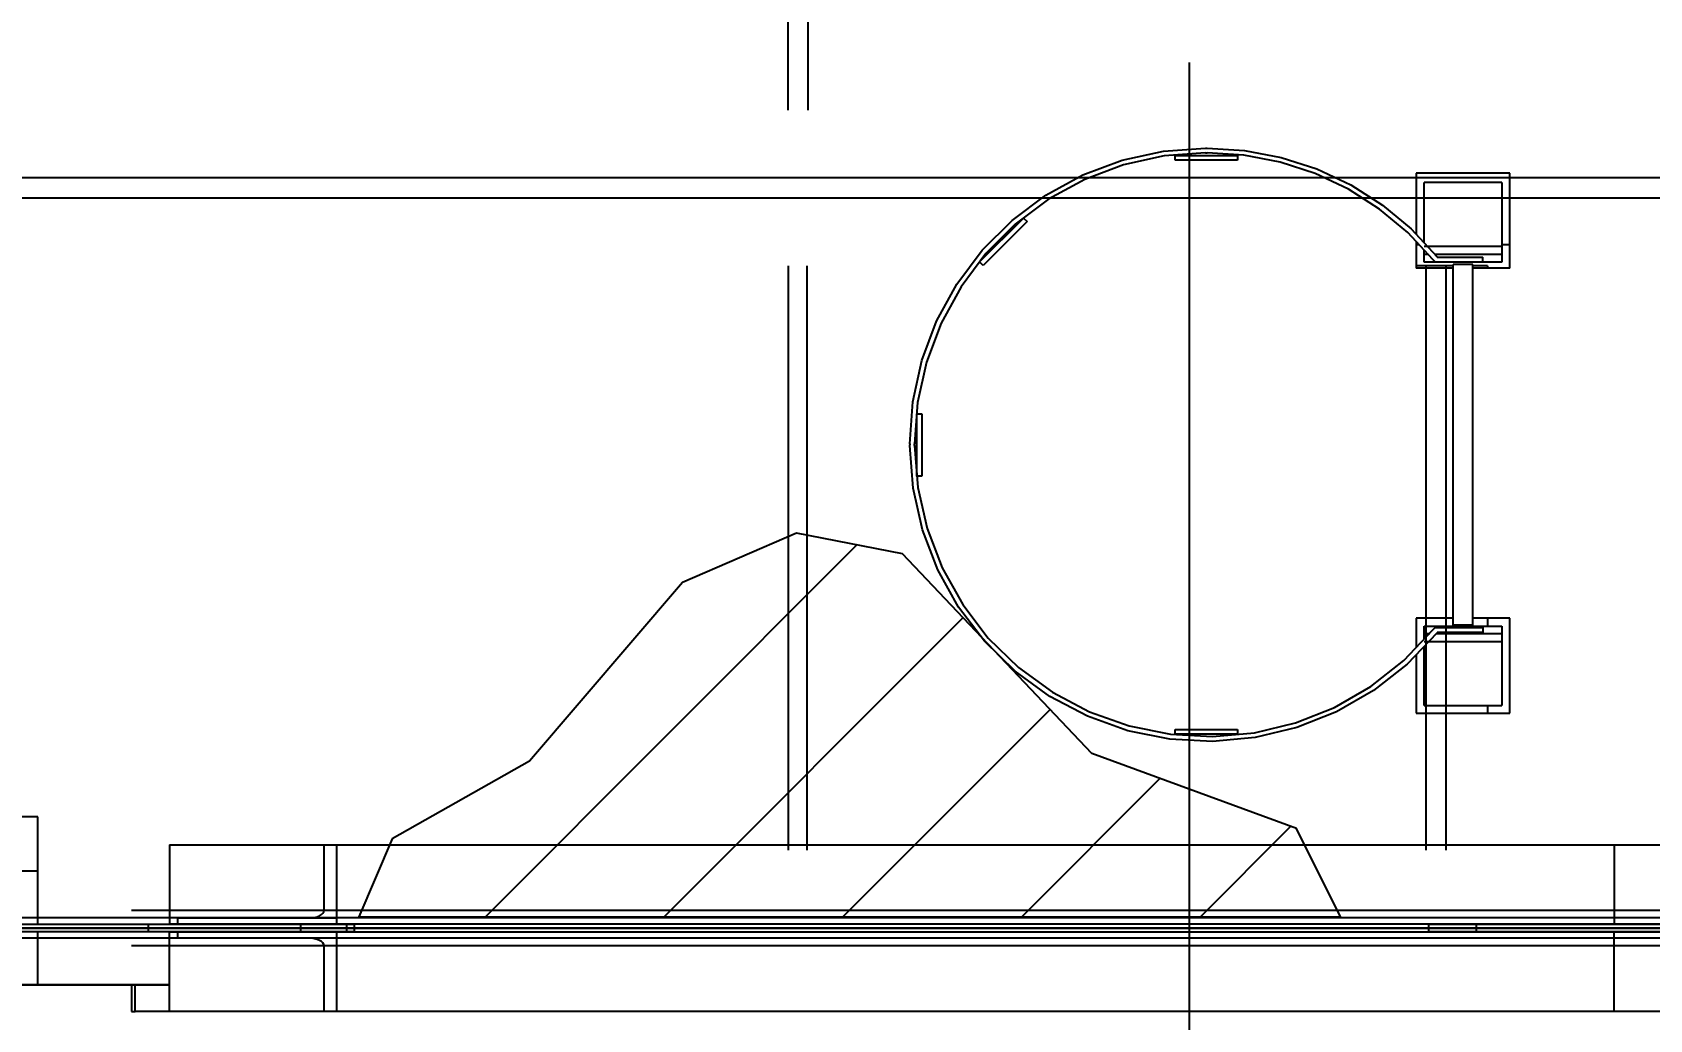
# Model space of a CAD drawing. Header units: metres. Extents: x 0 to 63075, y 0 to 44550.
# Drawn here: x 12553 to 14631, y 25435 to 26703 of the extents above; entities that cross this region are included whole.
import ezdxf

# ---------------------------------------------------------------- set-up
doc = ezdxf.new("R2010")
doc.units = ezdxf.units.M
doc.header["$LTSCALE"] = 75
doc.linetypes.add('CENTER2', pattern=[28.575, 19.05, -3.175, 3.175, -3.175])
doc.linetypes.add('CENTERX2', pattern=[101.6, 63.5, -12.7, 12.7, -12.7])
for name, color, linetype in [('SC1', 7, 'CENTER2'), ('SDM', 7, 'Continuous'), ('SL1', 8, 'Continuous')]:
    doc.layers.add(name, color=color, linetype=linetype)
doc.styles.add('ROMANS', font='ROMANS.SHX')
doc.dimstyles.new('75___1-75', dxfattribs={"dimscale": 75, "dimtxt": 2.5, "dimasz": 2, "dimexe": 1.5, "dimexo": 1, "dimgap": 0.5, "dimtad": 1, "dimdec": 0, "dimzin": 12, "dimtxsty": 'ROMANS', "dimcen": 0, "dimclrd": 256, "dimclre": 256, "dimclrt": 3, "dimazin": 3, "dimtfac": 1, "dimtdec": 0, "dimtmove": 0, "dimatfit": 0, "dimfxl": 1, "dimlwd": -1, "dimlwe": -1, "dimarcsym": 0})

# ---------------------------------------------------------------- blocks, each defined once
blk = doc.blocks.new('A$C52ce5e24')
at = {"layer": 'SL1'}
h = blk.add_hatch(dxfattribs=at)
h.set_pattern_fill('_USER', color=256, scale=162.5, angle=45, style=0, pattern_type=0)
h.set_pattern_definition([(45, (-23841.37, -18073.27), (-114.90485, 114.90485), [])])
h.paths.add_polyline_path([(4712.5, 4015.9), (5974.4, 4015.9), (5917.8, 4129.1), (5654.7, 4225.7), (5411.7, 4482), (5275.2, 4508.7), (5128.7, 4445.4), (4932.2, 4215.7), (4755.7, 4115.8)])
for p, q in [((5264.1, 6501.3), (5264.1, 5051.8)), ((5264.1, 6501.3), (5264.1, 5051.8)), ((5289.9, 6501.3), (5289.9, 5051.8)), ((5289.9, 6501.3), (5289.9, 5051.8)), ((5694, 4987.7), (5746.9, 4999.3)), ((5747.8, 4993.1), (5695.8, 4981.7)), ((5746.9, 4999.3), (5801, 5003.3)), ((5801, 4997), (5747.8, 4993.1)), ((5762, 4987.5), (5762, 4993.8)), ((5762, 4993.8), (5842, 4993.8)), ((5801, 5003.3), (5802, 5003.3)), ((5801, 4997), (5802, 4997)), ((5802, 5003.3), (5803, 5003.3)), ((5802, 4997), (5803, 4997)), ((5803, 5003.3), (5851, 5000.3)), ((5850.2, 4994.1), (5803, 4997)), ((5842, 4993.8), (5842, 4987.5)), ((5896.8, 4985.2), (5850.2, 4994.1)), ((5851, 5000.3), (5898.3, 4991.3)), ((5898.3, 4991.3), (5944.1, 4976.4)), ((5595.7, 4942.7), (5643.2, 4968.7)), ((5643.2, 4968.7), (5694, 4987.7)), ((5695.8, 4981.7), (5645.8, 4963)), ((5842, 4987.5), (5762, 4987.5)), ((5941.8, 4970.6), (5896.8, 4985.2)), ((5984.7, 4950.4), (5941.8, 4970.6)), ((5944.1, 4976.4), (5987.7, 4955.9)), ((6192, 4970.8), (6072, 4970.8)), ((6072, 4970.8), (6072, 4892.3)), ((6192, 4848.8), (6192, 4970.8)), ((8552, 4964.9), (4252, 4964.9)), ((8552, 4964.9), (4252, 4964.9)), ((5645.8, 4963), (5599.1, 4937.4)), ((6024.6, 4924.9), (5984.7, 4950.4)), ((5987.7, 4955.9), (6028.3, 4930)), ((6182, 4958.8), (6082, 4958.8)), ((6082, 4881.6), (6082, 4958.8)), ((6182, 4958.8), (6182, 4876.8)), ((8552, 4938.8), (4252, 4938.8)), ((8552, 4938.8), (4252, 4938.8)), ((5552.3, 4910.2), (5595.7, 4942.7)), ((5599.1, 4937.4), (5556.4, 4905.4)), ((6028.3, 4930), (6065.4, 4899.3)), ((5510.5, 4856.9), (5567.1, 4913.4)), ((5514, 4871.9), (5552.3, 4910.2)), ((5571.6, 4909), (5515, 4852.4)), ((5567.1, 4913.4), (5571.6, 4909)), ((6061.1, 4894.7), (6024.6, 4924.9)), ((5556.4, 4905.4), (5518.7, 4867.7)), ((6093.4, 4860.1), (6061.1, 4894.7)), ((6065.4, 4899.3), (6098.3, 4864.1)), ((5481.5, 4828.5), (5514, 4871.9)), ((5518.7, 4867.7), (5486.8, 4825.1)), ((6072, 4883.1), (6072, 4848.8)), ((6075.9, 4878.8), (6072, 4878.8)), ((6182, 4876.8), (6082, 4876.8)), ((6082, 4866.4), (6082, 4872.4)), ((6087.6, 4866.4), (6082, 4866.4)), ((6082, 4856.8), (6082, 4866.4)), ((6182, 4866.4), (6096.2, 4866.4)), ((6192, 4878.8), (6182, 4878.8)), ((6182, 4876.8), (6182, 4866.4)), ((6182, 4866.4), (6182, 4856.8)), ((5264.8, 4101.3), (5264.8, 4851.8)), ((5264.8, 4101.3), (5264.8, 4851.8)), ((5289.1, 4101.3), (5289.1, 4851.8)), ((5289.1, 4101.3), (5289.1, 4851.8)), ((5515, 4852.4), (5510.5, 4856.9)), ((6119.3, 4851.8), (6072, 4851.8)), ((6119.3, 4848.8), (6072, 4848.8)), ((6182, 4856.8), (6082, 4856.8)), ((6084.1, 4851.8), (6084.1, 4101.3)), ((6084.1, 4851.8), (6084.1, 4101.3)), ((6096, 4857), (6093.4, 4860.1)), ((6096, 4857), (6157.4, 4857)), ((6098.9, 4863.3), (6098.3, 4864.1)), ((6098.9, 4863.3), (6157.4, 4863.3)), ((6109.9, 4851.8), (6109.9, 4101.3)), ((6109.9, 4851.8), (6109.9, 4101.3)), ((6144.7, 4853.8), (6119.3, 4853.8)), ((6119.3, 4390.3), (6119.3, 4853.8)), ((6144.7, 4390.3), (6144.7, 4853.8)), ((6163.5, 4851.8), (6144.7, 4851.8)), ((6192, 4848.8), (6144.7, 4848.8)), ((6157.4, 4857), (6157.4, 4863.3)), ((6163.5, 4851.8), (6163.5, 4848.8)), ((5455.4, 4780.9), (5481.5, 4828.5)), ((5486.8, 4825.1), (5461.2, 4778.3)), ((5436.4, 4730.2), (5455.4, 4780.9)), ((5461.2, 4778.3), (5442.5, 4728.4)), ((5424.8, 4677.2), (5436.4, 4730.2)), ((5442.5, 4728.4), (5431, 4676.3)), ((5420.8, 4623.2), (5424.8, 4677.2)), ((5431, 4676.3), (5427.1, 4623.2)), ((5429.9, 4581.9), (5429.9, 4661.9)), ((5429.9, 4661.9), (5436.2, 4661.9)), ((5436.2, 4661.9), (5436.2, 4581.9)), ((5420.8, 4623.2), (5420.8, 4622.2)), ((5420.8, 4621.1), (5420.8, 4622.2)), ((5425.1, 4566.3), (5420.8, 4621.1)), ((5427.1, 4622.2), (5427.1, 4623.2)), ((5427.1, 4621.2), (5427.1, 4622.2)), ((5427.1, 4621.2), (5431.3, 4567.3)), ((5436.2, 4581.9), (5429.9, 4581.9)), ((5437.2, 4512.7), (5425.1, 4566.3)), ((5431.3, 4567.3), (5443.2, 4514.5)), ((5456.8, 4461.3), (5437.2, 4512.7)), ((5443.2, 4514.5), (5462.6, 4464)), ((5483.7, 4413.4), (5456.8, 4461.3)), ((5462.6, 4464), (5488.9, 4416.8)), ((5517.1, 4369.7), (5483.7, 4413.4)), ((5488.9, 4416.8), (5521.8, 4373.9)), ((6072, 4399.3), (6072, 4361.7)), ((6119.3, 4399.3), (6072, 4399.3)), ((6082, 4389.3), (6182, 4389.3)), ((6082, 4379.8), (6082, 4389.3)), ((6093.4, 4384.3), (6096, 4387.3)), ((6096, 4387.3), (6157.4, 4387.3)), ((6144.7, 4390.3), (6119.3, 4390.3)), ((6192, 4399.3), (6144.7, 4399.3)), ((6157.4, 4387.3), (6157.4, 4381)), ((6163.5, 4399.3), (6163.5, 4389.3)), ((6182, 4389.3), (6182, 4379.8)), ((6192, 4277.3), (6192, 4399.3)), ((5556.4, 4331.3), (5517.1, 4369.7)), ((5521.8, 4373.9), (5560.5, 4336.1)), ((6056.1, 4345.1), (6093.4, 4384.3)), ((6098.3, 4380.3), (6060.4, 4340.4)), ((6082, 4379.8), (6089.2, 4379.8)), ((6082, 4372.2), (6082, 4379.8)), ((6082, 4369.3), (6182, 4369.3)), ((6097.9, 4379.8), (6182, 4379.8)), ((6098.9, 4381), (6098.3, 4380.3)), ((6157.4, 4381), (6098.9, 4381)), ((6182, 4379.8), (6182, 4369.3)), ((6182, 4369.3), (6182, 4287.3)), ((6013.6, 4311.7), (6056.1, 4345.1)), ((6072, 4352.6), (6072, 4277.3)), ((6082, 4287.3), (6082, 4363.1)), ((5600.9, 4298.9), (5556.4, 4331.3)), ((5560.5, 4336.1), (5604.2, 4304.3)), ((6060.4, 4340.4), (6017.1, 4306.5)), ((5604.2, 4304.3), (5652, 4279)), ((5966.7, 4284.8), (6013.6, 4311.7)), ((6017.1, 4306.5), (5969.5, 4279.1)), ((5649.5, 4273.3), (5600.9, 4298.9)), ((5916.5, 4264.8), (5966.7, 4284.8)), ((6082, 4287.3), (6182, 4287.3)), ((6163.5, 4287.3), (6163.5, 4277.3)), ((5701.3, 4254.8), (5649.5, 4273.3)), ((5652, 4279), (5703, 4260.9)), ((5863.9, 4252.3), (5916.5, 4264.8)), ((5969.5, 4279.1), (5918.4, 4258.8)), ((6072, 4277.3), (6192, 4277.3)), ((5755.2, 4244), (5701.3, 4254.8)), ((5703, 4260.9), (5756, 4250.3)), ((5810.1, 4241.1), (5755.2, 4244)), ((5756, 4250.3), (5810, 4247.4)), ((5762, 4250.2), (5762, 4256.5)), ((5762, 4256.5), (5842, 4256.5)), ((5842, 4250.2), (5762, 4250.2)), ((5810, 4247.4), (5863.9, 4252.3)), ((5864.9, 4246), (5810.1, 4241.1)), ((5842, 4256.5), (5842, 4250.2)), ((5918.4, 4258.8), (5864.9, 4246)), ((4300, 4144.3), (4235, 4144.3)), ((4300, 4006.1), (4300, 4144.3)), ((4469.4, 4108.3), (4469.4, 4006.3)), ((4469.4, 4108.3), (4668, 4108.3)), ((4668, 4108.3), (4683.9, 4108.3)), ((4668, 4024.3), (4668, 4108.3)), ((4683.9, 4108.3), (6326.1, 4108.3)), ((4683.9, 4108.3), (4683.9, 4006.3)), ((6326.1, 4108.3), (6326.1, 4006.3)), ((6326.1, 4108.3), (8120, 4108.3)), ((4300, 4074.3), (4277.2, 4074.3)), ((8514, 4014.4), (4152, 4014.4)), ((8514, 4014.4), (4152, 4014.4)), ((4420.4, 4024.3), (4482.5, 4024.3)), ((4473.4, 4024.3), (8135.9, 4024.3)), ((4480, 4014.3), (4647.9, 4014.3)), ((4480, 4006.3), (4480, 4014.3)), ((4647.9, 4014.3), (4683.9, 4014.3)), ((4668, 4024.3), (6322.1, 4024.3)), ((0, 4001.3), (12183.1, 4001.3)), ((8550.6, 4001.3), (4157.2, 4001.3)), ((4277.2, 4006.1), (4442.5, 4006.1)), ((4442.5, 3996.6), (4277.2, 3996.6)), ((4300, 3928.3), (4300, 3996.6)), ((4442.5, 3996.6), (4442.5, 4006.1)), ((4442.5, 4006.1), (4696.9, 4006.1)), ((4696.9, 3996.6), (4442.5, 3996.6)), ((4480, 4006.3), (4469.4, 4006.3)), ((4469.4, 3894.3), (4469.4, 3996.3)), ((4469.4, 3996.3), (4480, 3996.3)), ((4683.9, 4006.3), (4480, 4006.3)), ((4480, 3988.4), (4480, 3996.3)), ((4480, 3996.3), (4683.9, 3996.3)), ((4637.6, 4006.1), (4637.6, 3996.6)), ((6326.1, 4006.3), (4683.9, 4006.3)), ((4683.9, 3996.3), (6326.1, 3996.3)), ((4683.9, 3996.3), (4683.9, 3894.3)), ((4696.9, 4006.1), (4707.3, 4006.1)), ((4696.9, 4006.1), (4696.9, 3996.6)), ((4707.3, 3996.6), (4696.9, 3996.6)), ((4707.3, 3996.6), (4707.3, 4006.1)), ((6088.2, 4006.1), (6149.2, 4006.1)), ((6088.2, 3996.6), (6088.2, 4006.1)), ((6149.2, 3996.6), (6088.2, 3996.6)), ((6149.2, 4006.1), (6482.3, 4006.1)), ((6149.2, 3996.6), (6149.2, 4006.1)), ((6482.3, 3996.6), (6149.2, 3996.6)), ((8120, 4006.3), (6326.1, 4006.3)), ((6326.1, 3894.3), (6326.1, 3996.3)), ((6326.1, 3996.3), (8120, 3996.3)), ((8514, 3988.3), (4152, 3988.3)), ((8514, 3988.3), (4152, 3988.3)), ((4482.5, 3978.3), (4420.4, 3978.3)), ((8135.9, 3978.3), (4473.4, 3978.3)), ((4647.9, 3988.4), (4480, 3988.4)), ((4683.9, 3988.4), (4647.9, 3988.4)), ((6322.1, 3978.3), (4668, 3978.3)), ((4668, 3894.3), (4668, 3978.3)), ((4469.4, 3928.3), (4277.2, 3928.3)), ((4278.7, 3928.3), (4469.4, 3928.3)), ((4278.7, 3928.3), (4300, 3928.3)), ((4420.4, 3928.3), (4420.4, 3894.3)), ((4425.4, 3894.3), (4425.4, 3928.3)), ((4420.4, 3894.3), (4425.4, 3894.3)), ((4469.4, 3894.3), (4425.4, 3894.3)), ((4668, 3894.3), (4469.4, 3894.3)), ((4683.9, 3894.3), (4668, 3894.3)), ((6326.1, 3894.3), (4683.9, 3894.3)), ((8120, 3894.3), (6326.1, 3894.3))]:
    blk.add_line(p, q, dxfattribs=at)
blk.add_lwpolyline([(4712.5, 4015.9), (5974.4, 4015.9), (5917.8, 4129.1), (5654.7, 4225.7), (5411.7, 4482), (5275.2, 4508.7), (5128.7, 4445.4), (4932.2, 4215.7), (4755.7, 4115.8)], close=True, dxfattribs=at)
for centre, major_axis, start_param, end_param in [((4647.9, 4024.3), (-20.1, 0), 1.570796, 3.141593), ((4647.9, 3978.3), (20.1, 0), 0, 1.570796)]:
    blk.add_ellipse(centre, major_axis=major_axis, ratio=0.500277, start_param=start_param, end_param=end_param, dxfattribs=at)
blk = doc.blocks.new('*D28')
at = {"layer": 'Defpoints', "color": 0, "transparency": 16777216}
for p in [(14039.5, 26739.8), (12411.5, 22042.7), (12411.5, 22042.7)]:
    blk.add_point(p, dxfattribs=at)
at = {"layer": 'SDM', "transparency": 16777216}
for p, q in [((14039.5, 26664.8), (14039.5, 21930.2)), ((12411.5, 22117.7), (12411.5, 22155.2)), ((13889.5, 22042.7), (12561.5, 22042.7))]:
    blk.add_line(p, q, dxfattribs=at)
for points in [[(12561.5, 22067.7), (12561.5, 22017.7), (12411.5, 22042.7)], [(13889.5, 22067.7), (13889.5, 22017.7), (14039.5, 22042.7)]]:
    blk.add_solid(points, dxfattribs=at)
at = {"layer": 'SDM', "color": 3, "transparency": 16777216, "insert": (13225.5, 22173.9), "char_height": 187.5, "attachment_point": 5, "style": 'ROMANS'}
blk.add_mtext('1628', dxfattribs=at)

msp = doc.modelspace()

# ---------------------------------------------------------------- linework, layer by layer
at = {"layer": 'SC1', "color": 7, "linetype": 'CENTERX2', "lineweight": 9}
msp.add_line((22143.6, 25552.9), (6381.4, 25552.9), dxfattribs=at)

# ---------------------------------------------------------------- block references
at = {"layer": 'SDM'}
msp.add_blockref('A$C52ce5e24', (8259.5, 21551.5), dxfattribs=at)

# ---------------------------------------------------------------- dimensions: what is measured, and where the dimension line sits
dim = msp.add_linear_dim(base=(12411.5, 22042.7), p1=(14039.5, 26739.8), p2=(12411.5, 22042.7), dimstyle='75___1-75', dxfattribs=at)
dim.commit()
dim.dimension.update_dxf_attribs({"geometry": '*D28', "text_midpoint": (13225.5, 22173.9)})

doc.saveas('drawing.dxf')
